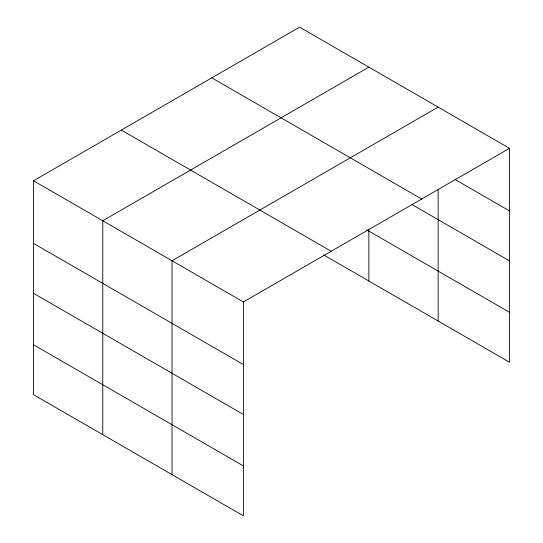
<?xml version="1.0" encoding="UTF-8"?>
<svg xmlns="http://www.w3.org/2000/svg" width="543" height="543" viewBox="0 0 543 543"><rect width="100%" height="100%" fill="white"/><g stroke="black" fill="none" stroke-linecap="round" stroke-linejoin="round"><path stroke-width="0.81" d="M509.49 148.327L299.607 27.15L33.51 180.778L33.51 394.673L243.393 515.85L243.393 301.956L509.49 148.327L509.49 362.222L323.669 254.939M438.126 189.195L438.126 321.022M368.867 67.135L102.77 220.763L102.77 434.665M438.126 107.127L172.036 260.755L172.036 474.65M454.878 179.4L509.49 210.928M211.797 77.846L421.68 199.023M411.886 204.501L509.49 260.857M366.681 229.845L509.49 312.293M121.32 130.082L331.203 251.253M33.51 180.778L243.393 301.956M33.51 243.386L243.393 364.557M33.51 293.308L243.393 414.485M33.51 344.751L243.393 465.921M368.867 229.424L368.867 281.036"/></g></svg>
